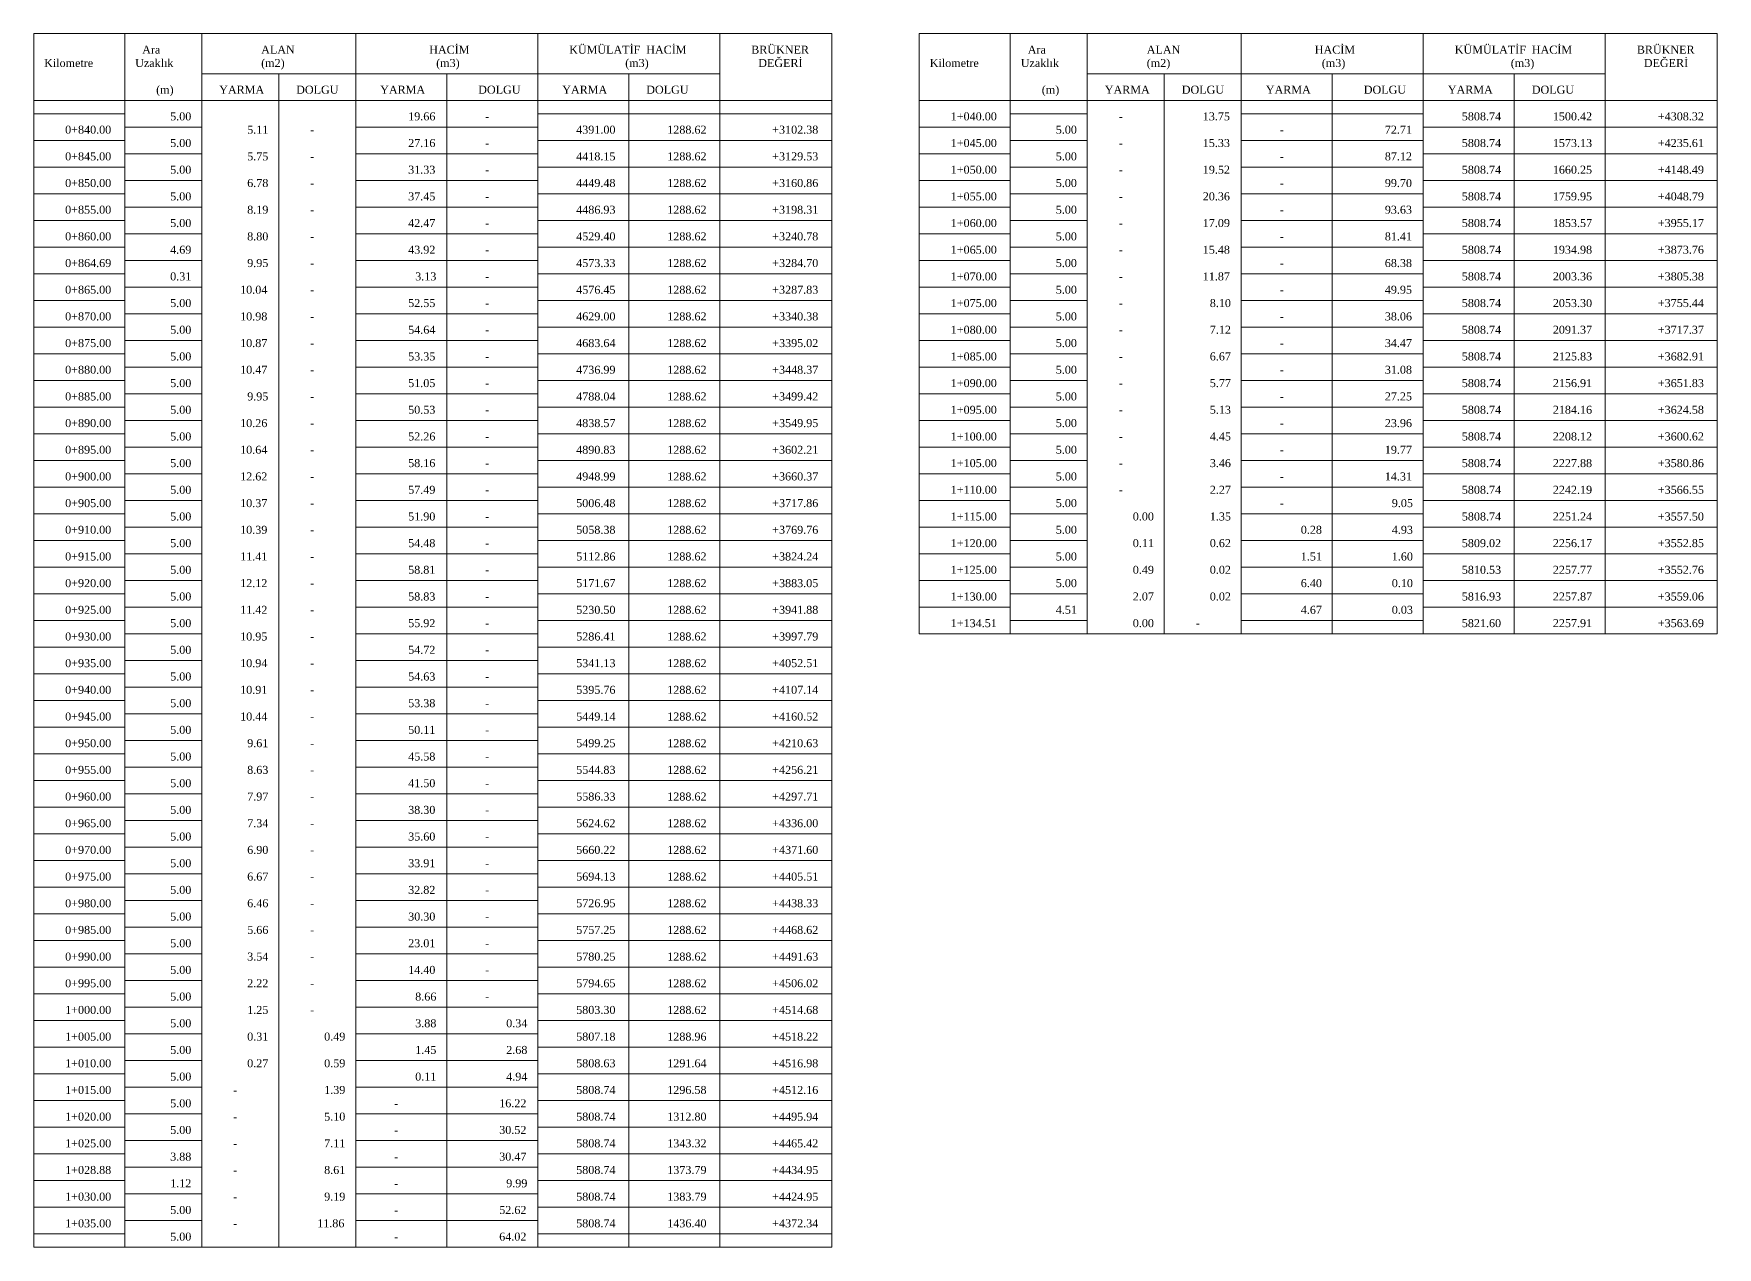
# Model space of a CAD drawing. Header units: metres. Extents: x 478603 to 489313, y 4282657 to 4289463.
# Drawn here: x 485620.6 to 485936.3, y 4286408.9 to 4286636.4 of the extents above; entities that cross this region are included whole.
import ezdxf

# ---------------------------------------------------------------- set-up
doc = ezdxf.new("R2010")
doc.units = ezdxf.units.M
for name, color, linetype, lineweight in [('TB_C', 96, 'Continuous', 0), ('TB_M', 18, 'Continuous', 0), ('TB_R', 1, 'Continuous', 0)]:
    doc.layers.add(name, color=color, linetype=linetype, lineweight=lineweight)
doc.styles.get("Standard").update_dxf_attribs({"font": 'times.ttf'})

msp = doc.modelspace()

# ---------------------------------------------------------------- linework, layer by layer
at = {"layer": 'TB_C'}
for p, q in [((485620.64, 4286636.44), (485770.26, 4286636.44)), ((485620.64, 4286636.44), (485620.64, 4286408.94)), ((485637.7, 4286636.44), (485637.7, 4286408.94)), ((485652.14, 4286636.44), (485652.14, 4286408.94)), ((485681.01, 4286636.44), (485681.01, 4286408.94)), ((485715.14, 4286636.44), (485715.14, 4286408.94)), ((485749.26, 4286636.44), (485749.26, 4286408.94)), ((485770.26, 4286636.44), (485770.26, 4286408.94)), ((485786.67, 4286636.44), (485936.29, 4286636.44)), ((485786.67, 4286636.44), (485786.67, 4286523.94)), ((485803.73, 4286636.44), (485803.73, 4286523.94)), ((485818.17, 4286636.44), (485818.17, 4286523.94)), ((485847.04, 4286636.44), (485847.04, 4286523.94)), ((485881.17, 4286636.44), (485881.17, 4286523.94)), ((485915.29, 4286636.44), (485915.29, 4286523.94)), ((485936.29, 4286636.44), (485936.29, 4286523.94)), ((485652.14, 4286628.94), (485749.26, 4286628.94)), ((485666.57, 4286628.94), (485666.57, 4286408.94)), ((485698.07, 4286628.94), (485698.07, 4286408.94)), ((485732.2, 4286628.94), (485732.2, 4286408.94)), ((485818.17, 4286628.94), (485915.29, 4286628.94)), ((485832.6, 4286628.94), (485832.6, 4286523.94)), ((485864.1, 4286628.94), (485864.1, 4286523.94)), ((485898.23, 4286628.94), (485898.23, 4286523.94)), ((485620.64, 4286623.94), (485770.26, 4286623.94)), ((485620.64, 4286621.44), (485637.7, 4286621.44)), ((485715.14, 4286621.44), (485770.26, 4286621.44)), ((485786.67, 4286623.94), (485936.29, 4286623.94)), ((485803.73, 4286621.44), (485818.17, 4286621.44)), ((485847.04, 4286621.44), (485881.17, 4286621.44)), ((485637.7, 4286618.94), (485652.14, 4286618.94)), ((485681.01, 4286618.94), (485715.14, 4286618.94)), ((485786.67, 4286618.94), (485803.73, 4286618.94)), ((485881.17, 4286618.94), (485936.29, 4286618.94)), ((485620.64, 4286616.44), (485637.7, 4286616.44)), ((485715.14, 4286616.44), (485770.26, 4286616.44)), ((485803.73, 4286616.44), (485818.17, 4286616.44)), ((485847.04, 4286616.44), (485881.17, 4286616.44)), ((485637.7, 4286613.94), (485652.14, 4286613.94)), ((485681.01, 4286613.94), (485715.14, 4286613.94)), ((485786.67, 4286613.94), (485803.73, 4286613.94)), ((485881.17, 4286613.94), (485936.29, 4286613.94)), ((485620.64, 4286611.44), (485637.7, 4286611.44)), ((485637.7, 4286608.94), (485652.14, 4286608.94)), ((485681.01, 4286608.94), (485715.14, 4286608.94)), ((485715.14, 4286611.44), (485770.26, 4286611.44)), ((485786.67, 4286608.94), (485803.73, 4286608.94)), ((485803.73, 4286611.44), (485818.17, 4286611.44)), ((485847.04, 4286611.44), (485881.17, 4286611.44)), ((485881.17, 4286608.94), (485936.29, 4286608.94)), ((485620.64, 4286606.44), (485637.7, 4286606.44)), ((485715.14, 4286606.44), (485770.26, 4286606.44)), ((485803.73, 4286606.44), (485818.17, 4286606.44)), ((485847.04, 4286606.44), (485881.17, 4286606.44)), ((485637.7, 4286603.94), (485652.14, 4286603.94)), ((485681.01, 4286603.94), (485715.14, 4286603.94)), ((485786.67, 4286603.94), (485803.73, 4286603.94)), ((485881.17, 4286603.94), (485936.29, 4286603.94)), ((485620.64, 4286601.44), (485637.7, 4286601.44)), ((485715.14, 4286601.44), (485770.26, 4286601.44)), ((485803.73, 4286601.44), (485818.17, 4286601.44)), ((485847.04, 4286601.44), (485881.17, 4286601.44)), ((485620.64, 4286596.44), (485637.7, 4286596.44)), ((485637.7, 4286598.94), (485652.14, 4286598.94)), ((485681.01, 4286598.94), (485715.14, 4286598.94)), ((485715.14, 4286596.44), (485770.26, 4286596.44)), ((485786.67, 4286598.94), (485803.73, 4286598.94)), ((485803.73, 4286596.44), (485818.17, 4286596.44)), ((485847.04, 4286596.44), (485881.17, 4286596.44)), ((485881.17, 4286598.94), (485936.29, 4286598.94)), ((485637.7, 4286593.94), (485652.14, 4286593.94)), ((485681.01, 4286593.94), (485715.14, 4286593.94)), ((485786.67, 4286593.94), (485803.73, 4286593.94)), ((485881.17, 4286593.94), (485936.29, 4286593.94)), ((485620.64, 4286591.44), (485637.7, 4286591.44)), ((485715.14, 4286591.44), (485770.26, 4286591.44)), ((485803.73, 4286591.44), (485818.17, 4286591.44)), ((485847.04, 4286591.44), (485881.17, 4286591.44)), ((485637.7, 4286588.94), (485652.14, 4286588.94)), ((485681.01, 4286588.94), (485715.14, 4286588.94)), ((485786.67, 4286588.94), (485803.73, 4286588.94)), ((485881.17, 4286588.94), (485936.29, 4286588.94)), ((485620.64, 4286586.44), (485637.7, 4286586.44)), ((485637.7, 4286583.94), (485652.14, 4286583.94)), ((485681.01, 4286583.94), (485715.14, 4286583.94)), ((485715.14, 4286586.44), (485770.26, 4286586.44)), ((485786.67, 4286583.94), (485803.73, 4286583.94)), ((485803.73, 4286586.44), (485818.17, 4286586.44)), ((485847.04, 4286586.44), (485881.17, 4286586.44)), ((485881.17, 4286583.94), (485936.29, 4286583.94)), ((485620.64, 4286581.44), (485637.7, 4286581.44)), ((485715.14, 4286581.44), (485770.26, 4286581.44)), ((485803.73, 4286581.44), (485818.17, 4286581.44)), ((485847.04, 4286581.44), (485881.17, 4286581.44)), ((485637.7, 4286578.94), (485652.14, 4286578.94)), ((485681.01, 4286578.94), (485715.14, 4286578.94)), ((485786.67, 4286578.94), (485803.73, 4286578.94)), ((485881.17, 4286578.94), (485936.29, 4286578.94)), ((485620.64, 4286576.44), (485637.7, 4286576.44)), ((485715.14, 4286576.44), (485770.26, 4286576.44)), ((485803.73, 4286576.44), (485818.17, 4286576.44)), ((485847.04, 4286576.44), (485881.17, 4286576.44)), ((485620.64, 4286571.44), (485637.7, 4286571.44)), ((485637.7, 4286573.94), (485652.14, 4286573.94)), ((485681.01, 4286573.94), (485715.14, 4286573.94)), ((485715.14, 4286571.44), (485770.26, 4286571.44)), ((485786.67, 4286573.94), (485803.73, 4286573.94)), ((485803.73, 4286571.44), (485818.17, 4286571.44)), ((485847.04, 4286571.44), (485881.17, 4286571.44)), ((485881.17, 4286573.94), (485936.29, 4286573.94)), ((485637.7, 4286568.94), (485652.14, 4286568.94)), ((485681.01, 4286568.94), (485715.14, 4286568.94)), ((485786.67, 4286568.94), (485803.73, 4286568.94)), ((485881.17, 4286568.94), (485936.29, 4286568.94)), ((485620.64, 4286566.44), (485637.7, 4286566.44)), ((485715.14, 4286566.44), (485770.26, 4286566.44)), ((485803.73, 4286566.44), (485818.17, 4286566.44)), ((485847.04, 4286566.44), (485881.17, 4286566.44)), ((485620.64, 4286561.44), (485637.7, 4286561.44)), ((485637.7, 4286563.94), (485652.14, 4286563.94)), ((485681.01, 4286563.94), (485715.14, 4286563.94)), ((485715.14, 4286561.44), (485770.26, 4286561.44)), ((485786.67, 4286563.94), (485803.73, 4286563.94)), ((485803.73, 4286561.44), (485818.17, 4286561.44)), ((485847.04, 4286561.44), (485881.17, 4286561.44)), ((485881.17, 4286563.94), (485936.29, 4286563.94)), ((485637.7, 4286558.94), (485652.14, 4286558.94)), ((485681.01, 4286558.94), (485715.14, 4286558.94)), ((485786.67, 4286558.94), (485803.73, 4286558.94)), ((485881.17, 4286558.94), (485936.29, 4286558.94)), ((485620.64, 4286556.44), (485637.7, 4286556.44)), ((485715.14, 4286556.44), (485770.26, 4286556.44)), ((485803.73, 4286556.44), (485818.17, 4286556.44)), ((485847.04, 4286556.44), (485881.17, 4286556.44)), ((485637.7, 4286553.94), (485652.14, 4286553.94)), ((485681.01, 4286553.94), (485715.14, 4286553.94)), ((485786.67, 4286553.94), (485803.73, 4286553.94)), ((485881.17, 4286553.94), (485936.29, 4286553.94)), ((485620.64, 4286551.44), (485637.7, 4286551.44)), ((485637.7, 4286548.94), (485652.14, 4286548.94)), ((485681.01, 4286548.94), (485715.14, 4286548.94)), ((485715.14, 4286551.44), (485770.26, 4286551.44)), ((485786.67, 4286548.94), (485803.73, 4286548.94)), ((485803.73, 4286551.44), (485818.17, 4286551.44)), ((485847.04, 4286551.44), (485881.17, 4286551.44)), ((485881.17, 4286548.94), (485936.29, 4286548.94)), ((485620.64, 4286546.44), (485637.7, 4286546.44)), ((485715.14, 4286546.44), (485770.26, 4286546.44)), ((485803.73, 4286546.44), (485818.17, 4286546.44)), ((485847.04, 4286546.44), (485881.17, 4286546.44)), ((485637.7, 4286543.94), (485652.14, 4286543.94)), ((485681.01, 4286543.94), (485715.14, 4286543.94)), ((485786.67, 4286543.94), (485803.73, 4286543.94)), ((485881.17, 4286543.94), (485936.29, 4286543.94)), ((485620.64, 4286541.44), (485637.7, 4286541.44)), ((485715.14, 4286541.44), (485770.26, 4286541.44)), ((485803.73, 4286541.44), (485818.17, 4286541.44)), ((485847.04, 4286541.44), (485881.17, 4286541.44)), ((485620.64, 4286536.44), (485637.7, 4286536.44)), ((485637.7, 4286538.94), (485652.14, 4286538.94)), ((485681.01, 4286538.94), (485715.14, 4286538.94)), ((485715.14, 4286536.44), (485770.26, 4286536.44)), ((485786.67, 4286538.94), (485803.73, 4286538.94)), ((485803.73, 4286536.44), (485818.17, 4286536.44)), ((485847.04, 4286536.44), (485881.17, 4286536.44)), ((485881.17, 4286538.94), (485936.29, 4286538.94)), ((485637.7, 4286533.94), (485652.14, 4286533.94)), ((485681.01, 4286533.94), (485715.14, 4286533.94)), ((485786.67, 4286533.94), (485803.73, 4286533.94)), ((485881.17, 4286533.94), (485936.29, 4286533.94)), ((485620.64, 4286531.44), (485637.7, 4286531.44)), ((485715.14, 4286531.44), (485770.26, 4286531.44)), ((485803.73, 4286531.44), (485818.17, 4286531.44)), ((485847.04, 4286531.44), (485881.17, 4286531.44)), ((485637.7, 4286528.94), (485652.14, 4286528.94)), ((485681.01, 4286528.94), (485715.14, 4286528.94)), ((485786.67, 4286528.94), (485803.73, 4286528.94)), ((485881.17, 4286528.94), (485936.29, 4286528.94)), ((485620.64, 4286526.44), (485637.7, 4286526.44)), ((485637.7, 4286523.94), (485652.14, 4286523.94)), ((485681.01, 4286523.94), (485715.14, 4286523.94)), ((485715.14, 4286526.44), (485770.26, 4286526.44)), ((485786.67, 4286523.94), (485936.29, 4286523.94)), ((485803.73, 4286526.44), (485818.17, 4286526.44)), ((485847.04, 4286526.44), (485881.17, 4286526.44)), ((485620.64, 4286521.44), (485637.7, 4286521.44)), ((485715.14, 4286521.44), (485770.26, 4286521.44)), ((485637.7, 4286518.94), (485652.14, 4286518.94)), ((485681.01, 4286518.94), (485715.14, 4286518.94)), ((485620.64, 4286516.44), (485637.7, 4286516.44)), ((485715.14, 4286516.44), (485770.26, 4286516.44)), ((485620.64, 4286511.44), (485637.7, 4286511.44)), ((485637.7, 4286513.94), (485652.14, 4286513.94)), ((485681.01, 4286513.94), (485715.14, 4286513.94)), ((485715.14, 4286511.44), (485770.26, 4286511.44)), ((485637.7, 4286508.94), (485652.14, 4286508.94)), ((485681.01, 4286508.94), (485715.14, 4286508.94)), ((485620.64, 4286506.44), (485637.7, 4286506.44)), ((485715.14, 4286506.44), (485770.26, 4286506.44)), ((485620.64, 4286501.44), (485637.7, 4286501.44)), ((485637.7, 4286503.94), (485652.14, 4286503.94)), ((485681.01, 4286503.94), (485715.14, 4286503.94)), ((485715.14, 4286501.44), (485770.26, 4286501.44)), ((485637.7, 4286498.94), (485652.14, 4286498.94)), ((485681.01, 4286498.94), (485715.14, 4286498.94)), ((485620.64, 4286496.44), (485637.7, 4286496.44)), ((485715.14, 4286496.44), (485770.26, 4286496.44)), ((485637.7, 4286493.94), (485652.14, 4286493.94)), ((485681.01, 4286493.94), (485715.14, 4286493.94)), ((485620.64, 4286491.44), (485637.7, 4286491.44)), ((485637.7, 4286488.94), (485652.14, 4286488.94)), ((485681.01, 4286488.94), (485715.14, 4286488.94)), ((485715.14, 4286491.44), (485770.26, 4286491.44)), ((485620.64, 4286486.44), (485637.7, 4286486.44)), ((485715.14, 4286486.44), (485770.26, 4286486.44)), ((485637.7, 4286483.94), (485652.14, 4286483.94)), ((485681.01, 4286483.94), (485715.14, 4286483.94)), ((485620.64, 4286481.44), (485637.7, 4286481.44)), ((485715.14, 4286481.44), (485770.26, 4286481.44)), ((485620.64, 4286476.44), (485637.7, 4286476.44)), ((485637.7, 4286478.94), (485652.14, 4286478.94)), ((485681.01, 4286478.94), (485715.14, 4286478.94)), ((485715.14, 4286476.44), (485770.26, 4286476.44)), ((485637.7, 4286473.94), (485652.14, 4286473.94)), ((485681.01, 4286473.94), (485715.14, 4286473.94)), ((485620.64, 4286471.44), (485637.7, 4286471.44)), ((485715.14, 4286471.44), (485770.26, 4286471.44)), ((485637.7, 4286468.94), (485652.14, 4286468.94)), ((485681.01, 4286468.94), (485715.14, 4286468.94)), ((485620.64, 4286466.44), (485637.7, 4286466.44)), ((485637.7, 4286463.94), (485652.14, 4286463.94)), ((485681.01, 4286463.94), (485715.14, 4286463.94)), ((485715.14, 4286466.44), (485770.26, 4286466.44)), ((485620.64, 4286461.44), (485637.7, 4286461.44)), ((485715.14, 4286461.44), (485770.26, 4286461.44)), ((485637.7, 4286458.94), (485652.14, 4286458.94)), ((485681.01, 4286458.94), (485715.14, 4286458.94)), ((485620.64, 4286456.44), (485637.7, 4286456.44)), ((485715.14, 4286456.44), (485770.26, 4286456.44)), ((485620.64, 4286451.44), (485637.7, 4286451.44)), ((485637.7, 4286453.94), (485652.14, 4286453.94)), ((485681.01, 4286453.94), (485715.14, 4286453.94)), ((485715.14, 4286451.44), (485770.26, 4286451.44)), ((485637.7, 4286448.94), (485652.14, 4286448.94)), ((485681.01, 4286448.94), (485715.14, 4286448.94)), ((485620.64, 4286446.44), (485637.7, 4286446.44)), ((485715.14, 4286446.44), (485770.26, 4286446.44)), ((485620.64, 4286441.44), (485637.7, 4286441.44)), ((485637.7, 4286443.94), (485652.14, 4286443.94)), ((485681.01, 4286443.94), (485715.14, 4286443.94)), ((485715.14, 4286441.44), (485770.26, 4286441.44)), ((485637.7, 4286438.94), (485652.14, 4286438.94)), ((485681.01, 4286438.94), (485715.14, 4286438.94)), ((485620.64, 4286436.44), (485637.7, 4286436.44)), ((485715.14, 4286436.44), (485770.26, 4286436.44)), ((485637.7, 4286433.94), (485652.14, 4286433.94)), ((485681.01, 4286433.94), (485715.14, 4286433.94)), ((485620.64, 4286431.44), (485637.7, 4286431.44)), ((485637.7, 4286428.94), (485652.14, 4286428.94)), ((485681.01, 4286428.94), (485715.14, 4286428.94)), ((485715.14, 4286431.44), (485770.26, 4286431.44)), ((485620.64, 4286426.44), (485637.7, 4286426.44)), ((485715.14, 4286426.44), (485770.26, 4286426.44)), ((485637.7, 4286423.94), (485652.14, 4286423.94)), ((485681.01, 4286423.94), (485715.14, 4286423.94)), ((485620.64, 4286421.44), (485637.7, 4286421.44)), ((485715.14, 4286421.44), (485770.26, 4286421.44)), ((485620.64, 4286416.44), (485637.7, 4286416.44)), ((485637.7, 4286418.94), (485652.14, 4286418.94)), ((485681.01, 4286418.94), (485715.14, 4286418.94)), ((485715.14, 4286416.44), (485770.26, 4286416.44)), ((485637.7, 4286413.94), (485652.14, 4286413.94)), ((485681.01, 4286413.94), (485715.14, 4286413.94)), ((485620.64, 4286411.44), (485637.7, 4286411.44)), ((485715.14, 4286411.44), (485770.26, 4286411.44)), ((485620.64, 4286408.94), (485770.26, 4286408.94))]:
    msp.add_line(p, q, dxfattribs=at)

# ---------------------------------------------------------------- texts
at = {"layer": 'TB_M'}
for s, p in [('Ara', (485640.98, 4286632.69)), ('ALAN', (485663.29, 4286632.69)), ('HACİM', (485694.79, 4286632.69)), ('KÜMÜLATİF', (485721.04, 4286632.69)), ('HACİM', (485735.48, 4286632.69)), ('BRÜKNER', (485755.17, 4286632.69)), ('Ara', (485807.01, 4286632.69)), ('ALAN', (485829.32, 4286632.69)), ('HACİM', (485860.82, 4286632.69)), ('KÜMÜLATİF', (485887.07, 4286632.69)), ('HACİM', (485901.51, 4286632.69)), ('BRÜKNER', (485921.2, 4286632.69)), ('Kilometre', (485622.6, 4286630.19)), ('Uzaklık', (485639.67, 4286630.19)), ('(m2)', (485663.29, 4286630.19)), ('(m3)', (485696.1, 4286630.19)), ('(m3)', (485731.54, 4286630.19)), ('DEĞERİ', (485756.48, 4286630.19)), ('Kilometre', (485788.64, 4286630.19)), ('Uzaklık', (485805.7, 4286630.19)), ('(m2)', (485829.32, 4286630.19)), ('(m3)', (485862.14, 4286630.19)), ('(m3)', (485897.57, 4286630.19)), ('DEĞERİ', (485922.51, 4286630.19)), ('(m)', (485643.6, 4286625.19)), ('YARMA', (485655.42, 4286625.19)), ('DOLGU', (485669.85, 4286625.19)), ('YARMA', (485685.6, 4286625.19)), ('DOLGU', (485703.98, 4286625.19)), ('YARMA', (485719.73, 4286625.19)), ('DOLGU', (485735.48, 4286625.19)), ('(m)', (485809.64, 4286625.19)), ('YARMA', (485821.45, 4286625.19)), ('DOLGU', (485835.89, 4286625.19)), ('YARMA', (485851.64, 4286625.19)), ('DOLGU', (485870.01, 4286625.19)), ('YARMA', (485885.76, 4286625.19)), ('DOLGU', (485901.51, 4286625.19)), ('1+040.00', (485792.57, 4286620.19)), ('0+840.00', (485626.54, 4286617.69)), ('-', (485672.48, 4286617.69)), ('-', (485705.29, 4286620.19)), ('-', (485824.07, 4286620.19)), ('-', (485854.26, 4286617.69)), ('-', (485705.29, 4286615.19)), ('1+045.00', (485792.57, 4286615.19)), ('-', (485824.07, 4286615.19)), ('0+845.00', (485626.54, 4286612.69)), ('-', (485672.48, 4286612.69)), ('-', (485854.26, 4286612.69)), ('0+850.00', (485626.54, 4286607.69)), ('-', (485705.29, 4286610.19)), ('1+050.00', (485792.57, 4286610.19)), ('-', (485824.07, 4286610.19)), ('-', (485672.48, 4286607.69)), ('-', (485705.29, 4286605.19)), ('1+055.00', (485792.57, 4286605.19)), ('-', (485824.07, 4286605.19)), ('-', (485854.26, 4286607.69)), ('0+855.00', (485626.54, 4286602.69)), ('-', (485672.48, 4286602.69)), ('-', (485854.26, 4286602.69)), ('-', (485705.29, 4286600.19)), ('1+060.00', (485792.57, 4286600.19)), ('-', (485824.07, 4286600.19)), ('0+860.00', (485626.54, 4286597.69)), ('-', (485672.48, 4286597.69)), ('1+065.00', (485792.57, 4286595.19)), ('-', (485854.26, 4286597.69)), ('0+864.69', (485626.54, 4286592.69)), ('-', (485672.48, 4286592.69)), ('-', (485705.29, 4286595.19)), ('-', (485824.07, 4286595.19)), ('-', (485854.26, 4286592.69)), ('-', (485705.29, 4286590.19)), ('1+070.00', (485792.57, 4286590.19)), ('-', (485824.07, 4286590.19)), ('0+865.00', (485626.54, 4286587.69)), ('-', (485672.48, 4286587.69)), ('1+075.00', (485792.57, 4286585.19)), ('-', (485854.26, 4286587.69)), ('0+870.00', (485626.54, 4286582.69)), ('-', (485705.29, 4286585.19)), ('-', (485824.07, 4286585.19)), ('-', (485672.48, 4286582.69)), ('-', (485705.29, 4286580.19)), ('1+080.00', (485792.57, 4286580.19)), ('-', (485824.07, 4286580.19)), ('-', (485854.26, 4286582.69)), ('0+875.00', (485626.54, 4286577.69)), ('-', (485672.48, 4286577.69)), ('-', (485854.26, 4286577.69)), ('0+880.00', (485626.54, 4286572.69)), ('-', (485705.29, 4286575.19)), ('1+085.00', (485792.57, 4286575.19)), ('-', (485824.07, 4286575.19)), ('-', (485672.48, 4286572.69)), ('1+090.00', (485792.57, 4286570.19)), ('-', (485854.26, 4286572.69)), ('0+885.00', (485626.54, 4286567.69)), ('-', (485672.48, 4286567.69)), ('-', (485705.29, 4286570.19)), ('-', (485824.07, 4286570.19)), ('-', (485854.26, 4286567.69)), ('-', (485705.29, 4286565.19)), ('1+095.00', (485792.57, 4286565.19)), ('-', (485824.07, 4286565.19)), ('0+890.00', (485626.54, 4286562.69)), ('-', (485672.48, 4286562.69)), ('1+100.00', (485792.57, 4286560.19)), ('-', (485854.26, 4286562.69)), ('0+895.00', (485626.54, 4286557.69)), ('-', (485672.48, 4286557.69)), ('-', (485705.29, 4286560.19)), ('-', (485824.07, 4286560.19)), ('-', (485854.26, 4286557.69)), ('-', (485705.29, 4286555.19)), ('1+105.00', (485792.57, 4286555.19)), ('-', (485824.07, 4286555.19)), ('0+900.00', (485626.54, 4286552.69)), ('-', (485672.48, 4286552.69)), ('-', (485854.26, 4286552.69)), ('0+905.00', (485626.54, 4286547.69)), ('-', (485705.29, 4286550.19)), ('1+110.00', (485792.57, 4286550.19)), ('-', (485824.07, 4286550.19)), ('-', (485672.48, 4286547.69)), ('-', (485705.29, 4286545.19)), ('1+115.00', (485792.57, 4286545.19)), ('-', (485854.26, 4286547.69)), ('0+910.00', (485626.54, 4286542.69)), ('-', (485672.48, 4286542.69)), ('-', (485705.29, 4286540.19)), ('1+120.00', (485792.57, 4286540.19)), ('0+915.00', (485626.54, 4286537.69)), ('-', (485672.48, 4286537.69)), ('1+125.00', (485792.57, 4286535.19)), ('0+920.00', (485626.54, 4286532.69)), ('-', (485672.48, 4286532.69)), ('-', (485705.29, 4286535.19)), ('-', (485705.29, 4286530.19)), ('1+130.00', (485792.57, 4286530.19)), ('0+925.00', (485626.54, 4286527.69)), ('-', (485672.48, 4286527.69)), ('1+134.51', (485792.57, 4286525.19)), ('0+930.00', (485626.54, 4286522.69)), ('-', (485705.29, 4286525.19)), ('-', (485838.51, 4286525.19)), ('-', (485672.48, 4286522.69)), ('-', (485705.29, 4286520.19)), ('0+935.00', (485626.54, 4286517.69)), ('-', (485672.48, 4286517.69)), ('0+940.00', (485626.54, 4286512.69)), ('-', (485705.29, 4286515.19)), ('-', (485672.48, 4286512.69)), ('0+945.00', (485626.54, 4286507.69)), ('-', (485672.48, 4286507.69)), ('-', (485705.29, 4286510.19)), ('-', (485705.29, 4286505.19)), ('0+950.00', (485626.54, 4286502.69)), ('-', (485672.48, 4286502.69)), ('0+955.00', (485626.54, 4286497.69)), ('-', (485672.48, 4286497.69)), ('-', (485705.29, 4286500.19)), ('-', (485705.29, 4286495.19)), ('0+960.00', (485626.54, 4286492.69)), ('-', (485672.48, 4286492.69)), ('0+965.00', (485626.54, 4286487.69)), ('-', (485705.29, 4286490.19)), ('-', (485672.48, 4286487.69)), ('-', (485705.29, 4286485.19)), ('0+970.00', (485626.54, 4286482.69)), ('-', (485672.48, 4286482.69)), ('-', (485705.29, 4286480.19)), ('0+975.00', (485626.54, 4286477.69)), ('-', (485672.48, 4286477.69)), ('0+980.00', (485626.54, 4286472.69)), ('-', (485672.48, 4286472.69)), ('-', (485705.29, 4286475.19)), ('-', (485705.29, 4286470.19)), ('0+985.00', (485626.54, 4286467.69)), ('-', (485672.48, 4286467.69)), ('0+990.00', (485626.54, 4286462.69)), ('-', (485705.29, 4286465.19)), ('-', (485672.48, 4286462.69)), ('-', (485705.29, 4286460.19)), ('0+995.00', (485626.54, 4286457.69)), ('-', (485672.48, 4286457.69)), ('1+000.00', (485626.54, 4286452.69)), ('-', (485705.29, 4286455.19)), ('-', (485672.48, 4286452.69)), ('1+005.00', (485626.54, 4286447.69)), ('1+010.00', (485626.54, 4286442.69)), ('1+015.00', (485626.54, 4286437.69)), ('-', (485658.04, 4286437.69)), ('-', (485688.23, 4286435.19)), ('1+020.00', (485626.54, 4286432.69)), ('-', (485658.04, 4286432.69)), ('1+025.00', (485626.54, 4286427.69)), ('-', (485688.23, 4286430.19)), ('-', (485658.04, 4286427.69)), ('-', (485688.23, 4286425.19)), ('1+028.88', (485626.54, 4286422.69)), ('-', (485658.04, 4286422.69)), ('-', (485688.23, 4286420.19)), ('1+030.00', (485626.54, 4286417.69)), ('-', (485658.04, 4286417.69)), ('1+035.00', (485626.54, 4286412.69)), ('-', (485658.04, 4286412.69)), ('-', (485688.23, 4286415.19)), ('-', (485688.23, 4286410.19))]:
    msp.add_text(s, height=1.5, dxfattribs=at).set_placement(p)
at = {"layer": 'TB_R'}
for s, p in [('5.00', (485646.23, 4286620.19)), ('19.66', (485690.85, 4286620.19)), ('13.75', (485839.82, 4286620.19)), ('5808.74', (485888.39, 4286620.19)), ('1500.42', (485905.45, 4286620.19)), ('+4308.32', (485925.14, 4286620.19)), ('5.11', (485660.67, 4286617.69)), ('4391.00', (485722.35, 4286617.69)), ('1288.62', (485739.42, 4286617.69)), ('+3102.38', (485759.1, 4286617.69)), ('5.00', (485812.26, 4286617.69)), ('72.71', (485873.95, 4286617.69)), ('5.00', (485646.23, 4286615.19)), ('27.16', (485690.85, 4286615.19)), ('15.33', (485839.82, 4286615.19)), ('5808.74', (485888.39, 4286615.19)), ('1573.13', (485905.45, 4286615.19)), ('+4235.61', (485925.14, 4286615.19)), ('5.75', (485660.67, 4286612.69)), ('4418.15', (485722.35, 4286612.69)), ('1288.62', (485739.42, 4286612.69)), ('+3129.53', (485759.1, 4286612.69)), ('5.00', (485812.26, 4286612.69)), ('87.12', (485873.95, 4286612.69)), ('5.00', (485646.23, 4286610.19)), ('6.78', (485660.67, 4286607.69)), ('31.33', (485690.85, 4286610.19)), ('4449.48', (485722.35, 4286607.69)), ('1288.62', (485739.42, 4286607.69)), ('+3160.86', (485759.1, 4286607.69)), ('5.00', (485812.26, 4286607.69)), ('19.52', (485839.82, 4286610.19)), ('99.70', (485873.95, 4286607.69)), ('5808.74', (485888.39, 4286610.19)), ('1660.25', (485905.45, 4286610.19)), ('+4148.49', (485925.14, 4286610.19)), ('5.00', (485646.23, 4286605.19)), ('37.45', (485690.85, 4286605.19)), ('20.36', (485839.82, 4286605.19)), ('5808.74', (485888.39, 4286605.19)), ('1759.95', (485905.45, 4286605.19)), ('+4048.79', (485925.14, 4286605.19)), ('8.19', (485660.67, 4286602.69)), ('4486.93', (485722.35, 4286602.69)), ('1288.62', (485739.42, 4286602.69)), ('+3198.31', (485759.1, 4286602.69)), ('5.00', (485812.26, 4286602.69)), ('93.63', (485873.95, 4286602.69)), ('5.00', (485646.23, 4286600.19)), ('42.47', (485690.85, 4286600.19)), ('17.09', (485839.82, 4286600.19)), ('5808.74', (485888.39, 4286600.19)), ('1853.57', (485905.45, 4286600.19)), ('+3955.17', (485925.14, 4286600.19)), ('4.69', (485646.23, 4286595.19)), ('8.80', (485660.67, 4286597.69)), ('43.92', (485690.85, 4286595.19)), ('4529.40', (485722.35, 4286597.69)), ('1288.62', (485739.42, 4286597.69)), ('+3240.78', (485759.1, 4286597.69)), ('5.00', (485812.26, 4286597.69)), ('15.48', (485839.82, 4286595.19)), ('81.41', (485873.95, 4286597.69)), ('5808.74', (485888.39, 4286595.19)), ('1934.98', (485905.45, 4286595.19)), ('+3873.76', (485925.14, 4286595.19)), ('9.95', (485660.67, 4286592.69)), ('4573.33', (485722.35, 4286592.69)), ('1288.62', (485739.42, 4286592.69)), ('+3284.70', (485759.1, 4286592.69)), ('5.00', (485812.26, 4286592.69)), ('68.38', (485873.95, 4286592.69)), ('0.31', (485646.23, 4286590.19)), ('3.13', (485692.17, 4286590.19)), ('11.87', (485839.82, 4286590.19)), ('5808.74', (485888.39, 4286590.19)), ('2003.36', (485905.45, 4286590.19)), ('+3805.38', (485925.14, 4286590.19)), ('5.00', (485646.23, 4286585.19)), ('10.04', (485659.35, 4286587.69)), ('52.55', (485690.85, 4286585.19)), ('4576.45', (485722.35, 4286587.69)), ('1288.62', (485739.42, 4286587.69)), ('+3287.83', (485759.1, 4286587.69)), ('5.00', (485812.26, 4286587.69)), ('8.10', (485841.14, 4286585.19)), ('49.95', (485873.95, 4286587.69)), ('5808.74', (485888.39, 4286585.19)), ('2053.30', (485905.45, 4286585.19)), ('+3755.44', (485925.14, 4286585.19)), ('10.98', (485659.35, 4286582.69)), ('4629.00', (485722.35, 4286582.69)), ('1288.62', (485739.42, 4286582.69)), ('+3340.38', (485759.1, 4286582.69)), ('5.00', (485812.26, 4286582.69)), ('38.06', (485873.95, 4286582.69)), ('5.00', (485646.23, 4286580.19)), ('54.64', (485690.85, 4286580.19)), ('7.12', (485841.14, 4286580.19)), ('5808.74', (485888.39, 4286580.19)), ('2091.37', (485905.45, 4286580.19)), ('+3717.37', (485925.14, 4286580.19)), ('10.87', (485659.35, 4286577.69)), ('4683.64', (485722.35, 4286577.69)), ('1288.62', (485739.42, 4286577.69)), ('+3395.02', (485759.1, 4286577.69)), ('5.00', (485812.26, 4286577.69)), ('34.47', (485873.95, 4286577.69)), ('5.00', (485646.23, 4286575.19)), ('10.47', (485659.35, 4286572.69)), ('53.35', (485690.85, 4286575.19)), ('4736.99', (485722.35, 4286572.69)), ('1288.62', (485739.42, 4286572.69)), ('+3448.37', (485759.1, 4286572.69)), ('5.00', (485812.26, 4286572.69)), ('6.67', (485841.14, 4286575.19)), ('31.08', (485873.95, 4286572.69)), ('5808.74', (485888.39, 4286575.19)), ('2125.83', (485905.45, 4286575.19)), ('+3682.91', (485925.14, 4286575.19)), ('5.00', (485646.23, 4286570.19)), ('51.05', (485690.85, 4286570.19)), ('5.77', (485841.14, 4286570.19)), ('5808.74', (485888.39, 4286570.19)), ('2156.91', (485905.45, 4286570.19)), ('+3651.83', (485925.14, 4286570.19)), ('9.95', (485660.67, 4286567.69)), ('4788.04', (485722.35, 4286567.69)), ('1288.62', (485739.42, 4286567.69)), ('+3499.42', (485759.1, 4286567.69)), ('5.00', (485812.26, 4286567.69)), ('27.25', (485873.95, 4286567.69)), ('5.00', (485646.23, 4286565.19)), ('50.53', (485690.85, 4286565.19)), ('5.13', (485841.14, 4286565.19)), ('5808.74', (485888.39, 4286565.19)), ('2184.16', (485905.45, 4286565.19)), ('+3624.58', (485925.14, 4286565.19)), ('5.00', (485646.23, 4286560.19)), ('10.26', (485659.35, 4286562.69)), ('52.26', (485690.85, 4286560.19)), ('4838.57', (485722.35, 4286562.69)), ('1288.62', (485739.42, 4286562.69)), ('+3549.95', (485759.1, 4286562.69)), ('5.00', (485812.26, 4286562.69)), ('4.45', (485841.14, 4286560.19)), ('23.96', (485873.95, 4286562.69)), ('5808.74', (485888.39, 4286560.19)), ('2208.12', (485905.45, 4286560.19)), ('+3600.62', (485925.14, 4286560.19)), ('10.64', (485659.35, 4286557.69)), ('4890.83', (485722.35, 4286557.69)), ('1288.62', (485739.42, 4286557.69)), ('+3602.21', (485759.1, 4286557.69)), ('5.00', (485812.26, 4286557.69)), ('19.77', (485873.95, 4286557.69)), ('5.00', (485646.23, 4286555.19)), ('58.16', (485690.85, 4286555.19)), ('3.46', (485841.14, 4286555.19)), ('5808.74', (485888.39, 4286555.19)), ('2227.88', (485905.45, 4286555.19)), ('+3580.86', (485925.14, 4286555.19)), ('12.62', (485659.35, 4286552.69)), ('4948.99', (485722.35, 4286552.69)), ('1288.62', (485739.42, 4286552.69)), ('+3660.37', (485759.1, 4286552.69)), ('5.00', (485812.26, 4286552.69)), ('14.31', (485873.95, 4286552.69)), ('5.00', (485646.23, 4286550.19)), ('10.37', (485659.35, 4286547.69)), ('57.49', (485690.85, 4286550.19)), ('5006.48', (485722.35, 4286547.69)), ('1288.62', (485739.42, 4286547.69)), ('+3717.86', (485759.1, 4286547.69)), ('5.00', (485812.26, 4286547.69)), ('2.27', (485841.14, 4286550.19)), ('9.05', (485875.26, 4286547.69)), ('5808.74', (485888.39, 4286550.19)), ('2242.19', (485905.45, 4286550.19)), ('+3566.55', (485925.14, 4286550.19)), ('5.00', (485646.23, 4286545.19)), ('51.90', (485690.85, 4286545.19)), ('0.00', (485826.7, 4286545.19)), ('1.35', (485841.14, 4286545.19)), ('5808.74', (485888.39, 4286545.19)), ('2251.24', (485905.45, 4286545.19)), ('+3557.50', (485925.14, 4286545.19)), ('10.39', (485659.35, 4286542.69)), ('5058.38', (485722.35, 4286542.69)), ('1288.62', (485739.42, 4286542.69)), ('+3769.76', (485759.1, 4286542.69)), ('5.00', (485812.26, 4286542.69)), ('0.28', (485858.2, 4286542.69)), ('4.93', (485875.26, 4286542.69)), ('5.00', (485646.23, 4286540.19)), ('54.48', (485690.85, 4286540.19)), ('0.11', (485826.7, 4286540.19)), ('0.62', (485841.14, 4286540.19)), ('5809.02', (485888.39, 4286540.19)), ('2256.17', (485905.45, 4286540.19)), ('+3552.85', (485925.14, 4286540.19)), ('5.00', (485646.23, 4286535.19)), ('11.41', (485659.35, 4286537.69)), ('58.81', (485690.85, 4286535.19)), ('5112.86', (485722.35, 4286537.69)), ('1288.62', (485739.42, 4286537.69)), ('+3824.24', (485759.1, 4286537.69)), ('5.00', (485812.26, 4286537.69)), ('0.49', (485826.7, 4286535.19)), ('0.02', (485841.14, 4286535.19)), ('1.51', (485858.2, 4286537.69)), ('1.60', (485875.26, 4286537.69)), ('5810.53', (485888.39, 4286535.19)), ('2257.77', (485905.45, 4286535.19)), ('+3552.76', (485925.14, 4286535.19)), ('12.12', (485659.35, 4286532.69)), ('5171.67', (485722.35, 4286532.69)), ('1288.62', (485739.42, 4286532.69)), ('+3883.05', (485759.1, 4286532.69)), ('5.00', (485812.26, 4286532.69)), ('6.40', (485858.2, 4286532.69)), ('0.10', (485875.26, 4286532.69)), ('5.00', (485646.23, 4286530.19)), ('58.83', (485690.85, 4286530.19)), ('2.07', (485826.7, 4286530.19)), ('0.02', (485841.14, 4286530.19)), ('5816.93', (485888.39, 4286530.19)), ('2257.87', (485905.45, 4286530.19)), ('+3559.06', (485925.14, 4286530.19)), ('5.00', (485646.23, 4286525.19)), ('11.42', (485659.35, 4286527.69)), ('55.92', (485690.85, 4286525.19)), ('5230.50', (485722.35, 4286527.69)), ('1288.62', (485739.42, 4286527.69)), ('+3941.88', (485759.1, 4286527.69)), ('4.51', (485812.26, 4286527.69)), ('0.00', (485826.7, 4286525.19)), ('4.67', (485858.2, 4286527.69)), ('0.03', (485875.26, 4286527.69)), ('5821.60', (485888.39, 4286525.19)), ('2257.91', (485905.45, 4286525.19)), ('+3563.69', (485925.14, 4286525.19)), ('10.95', (485659.35, 4286522.69)), ('5286.41', (485722.35, 4286522.69)), ('1288.62', (485739.42, 4286522.69)), ('+3997.79', (485759.1, 4286522.69)), ('5.00', (485646.23, 4286520.19)), ('54.72', (485690.85, 4286520.19)), ('10.94', (485659.35, 4286517.69)), ('5341.13', (485722.35, 4286517.69)), ('1288.62', (485739.42, 4286517.69)), ('+4052.51', (485759.1, 4286517.69)), ('5.00', (485646.23, 4286515.19)), ('10.91', (485659.35, 4286512.69)), ('54.63', (485690.85, 4286515.19)), ('5395.76', (485722.35, 4286512.69)), ('1288.62', (485739.42, 4286512.69)), ('+4107.14', (485759.1, 4286512.69)), ('5.00', (485646.23, 4286510.19)), ('53.38', (485690.85, 4286510.19)), ('10.44', (485659.35, 4286507.69)), ('5449.14', (485722.35, 4286507.69)), ('1288.62', (485739.42, 4286507.69)), ('+4160.52', (485759.1, 4286507.69)), ('5.00', (485646.23, 4286505.19)), ('50.11', (485690.85, 4286505.19)), ('5.00', (485646.23, 4286500.19)), ('9.61', (485660.67, 4286502.69)), ('45.58', (485690.85, 4286500.19)), ('5499.25', (485722.35, 4286502.69)), ('1288.62', (485739.42, 4286502.69)), ('+4210.63', (485759.1, 4286502.69)), ('8.63', (485660.67, 4286497.69)), ('5544.83', (485722.35, 4286497.69)), ('1288.62', (485739.42, 4286497.69)), ('+4256.21', (485759.1, 4286497.69)), ('5.00', (485646.23, 4286495.19)), ('41.50', (485690.85, 4286495.19)), ('7.97', (485660.67, 4286492.69)), ('5586.33', (485722.35, 4286492.69)), ('1288.62', (485739.42, 4286492.69)), ('+4297.71', (485759.1, 4286492.69)), ('5.00', (485646.23, 4286490.19)), ('7.34', (485660.67, 4286487.69)), ('38.30', (485690.85, 4286490.19)), ('5624.62', (485722.35, 4286487.69)), ('1288.62', (485739.42, 4286487.69)), ('+4336.00', (485759.1, 4286487.69)), ('5.00', (485646.23, 4286485.19)), ('35.60', (485690.85, 4286485.19)), ('6.90', (485660.67, 4286482.69)), ('5660.22', (485722.35, 4286482.69)), ('1288.62', (485739.42, 4286482.69)), ('+4371.60', (485759.1, 4286482.69)), ('5.00', (485646.23, 4286480.19)), ('33.91', (485690.85, 4286480.19)), ('5.00', (485646.23, 4286475.19)), ('6.67', (485660.67, 4286477.69)), ('32.82', (485690.85, 4286475.19)), ('5694.13', (485722.35, 4286477.69)), ('1288.62', (485739.42, 4286477.69)), ('+4405.51', (485759.1, 4286477.69)), ('6.46', (485660.67, 4286472.69)), ('5726.95', (485722.35, 4286472.69)), ('1288.62', (485739.42, 4286472.69)), ('+4438.33', (485759.1, 4286472.69)), ('5.00', (485646.23, 4286470.19)), ('30.30', (485690.85, 4286470.19)), ('5.00', (485646.23, 4286465.19)), ('5.66', (485660.67, 4286467.69)), ('23.01', (485690.85, 4286465.19)), ('5757.25', (485722.35, 4286467.69)), ('1288.62', (485739.42, 4286467.69)), ('+4468.62', (485759.1, 4286467.69)), ('3.54', (485660.67, 4286462.69)), ('5780.25', (485722.35, 4286462.69)), ('1288.62', (485739.42, 4286462.69)), ('+4491.63', (485759.1, 4286462.69)), ('5.00', (485646.23, 4286460.19)), ('14.40', (485690.85, 4286460.19)), ('2.22', (485660.67, 4286457.69)), ('5794.65', (485722.35, 4286457.69)), ('1288.62', (485739.42, 4286457.69)), ('+4506.02', (485759.1, 4286457.69)), ('5.00', (485646.23, 4286455.19)), ('1.25', (485660.67, 4286452.69)), ('8.66', (485692.17, 4286455.19)), ('5803.30', (485722.35, 4286452.69)), ('1288.62', (485739.42, 4286452.69)), ('+4514.68', (485759.1, 4286452.69)), ('5.00', (485646.23, 4286450.19)), ('3.88', (485692.17, 4286450.19)), ('0.34', (485709.23, 4286450.19)), ('0.31', (485660.67, 4286447.69)), ('0.49', (485675.1, 4286447.69)), ('5807.18', (485722.35, 4286447.69)), ('1288.96', (485739.42, 4286447.69)), ('+4518.22', (485759.1, 4286447.69)), ('5.00', (485646.23, 4286445.19)), ('1.45', (485692.17, 4286445.19)), ('2.68', (485709.23, 4286445.19)), ('5.00', (485646.23, 4286440.19)), ('0.27', (485660.67, 4286442.69)), ('0.59', (485675.1, 4286442.69)), ('0.11', (485692.17, 4286440.19)), ('4.94', (485709.23, 4286440.19)), ('5808.63', (485722.35, 4286442.69)), ('1291.64', (485739.42, 4286442.69)), ('+4516.98', (485759.1, 4286442.69)), ('1.39', (485675.1, 4286437.69)), ('5808.74', (485722.35, 4286437.69)), ('1296.58', (485739.42, 4286437.69)), ('+4512.16', (485759.1, 4286437.69)), ('5.00', (485646.23, 4286435.19)), ('16.22', (485707.92, 4286435.19)), ('5.10', (485675.1, 4286432.69)), ('5808.74', (485722.35, 4286432.69)), ('1312.80', (485739.42, 4286432.69)), ('+4495.94', (485759.1, 4286432.69)), ('5.00', (485646.23, 4286430.19)), ('7.11', (485675.1, 4286427.69)), ('30.52', (485707.92, 4286430.19)), ('5808.74', (485722.35, 4286427.69)), ('1343.32', (485739.42, 4286427.69)), ('+4465.42', (485759.1, 4286427.69)), ('3.88', (485646.23, 4286425.19)), ('30.47', (485707.92, 4286425.19)), ('8.61', (485675.1, 4286422.69)), ('5808.74', (485722.35, 4286422.69)), ('1373.79', (485739.42, 4286422.69)), ('+4434.95', (485759.1, 4286422.69)), ('1.12', (485646.23, 4286420.19)), ('9.99', (485709.23, 4286420.19)), ('5.00', (485646.23, 4286415.19)), ('9.19', (485675.1, 4286417.69)), ('52.62', (485707.92, 4286415.19)), ('5808.74', (485722.35, 4286417.69)), ('1383.79', (485739.42, 4286417.69)), ('+4424.95', (485759.1, 4286417.69)), ('11.86', (485673.79, 4286412.69)), ('5808.74', (485722.35, 4286412.69)), ('1436.40', (485739.42, 4286412.69)), ('+4372.34', (485759.1, 4286412.69)), ('5.00', (485646.23, 4286410.19)), ('64.02', (485707.92, 4286410.19))]:
    msp.add_text(s, height=1.5, dxfattribs=at).set_placement(p)

doc.saveas('drawing.dxf')
